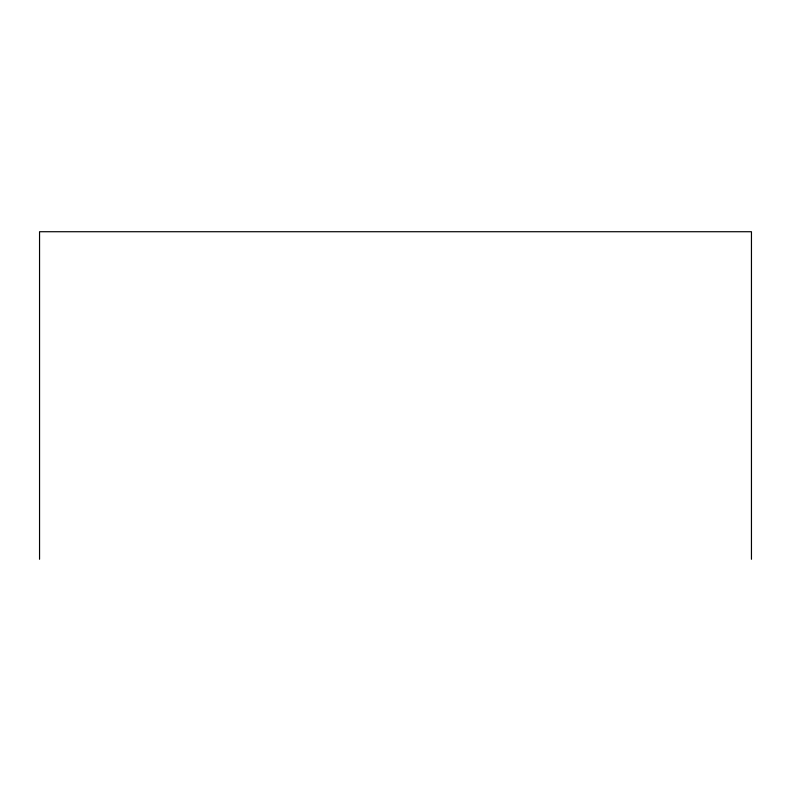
<?xml version="1.0" encoding="UTF-8"?>
<svg xmlns="http://www.w3.org/2000/svg" width="791" height="791" viewBox="0 0 791 791"><rect width="100%" height="100%" fill="white"/><g stroke="black" fill="none" stroke-linecap="round" stroke-linejoin="round"><path stroke-width="1.19" d="M751.45 559.277L751.45 231.723L39.55 231.723L39.55 559.277"/></g></svg>
